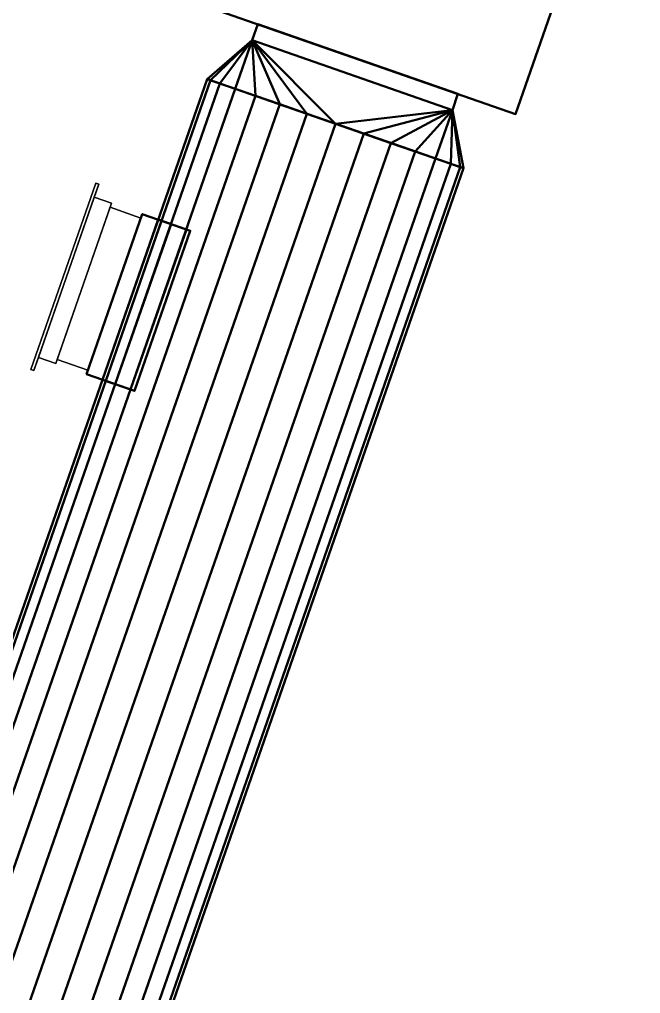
# Model space of a CAD drawing. Header units: inches. Extents: x -1654 to 1344, y -1538 to 36.
# Drawn here: x -260.9 to -224.3, y -1373.9 to -1316.4 of the extents above; entities that cross this region are included whole.
import ezdxf

# ---------------------------------------------------------------- set-up
doc = ezdxf.new("R2010")
doc.units = ezdxf.units.IN
doc.header["$MEASUREMENT"] = 0
doc.linetypes.add('Center', pattern=[1.25, 0.25, -0.1875, 0.625, -0.1875])
for name, color, linetype, lineweight in [('M-EQPT', 2, 'Continuous', 50), ('M-HVAC-CDFF', 3, 'Continuous', 30), ('M-HVAC-CDFF-SA', 3, 'Continuous', 30), ('M-HVAC-DUCT', 1, 'Center', 30), ('M-HVAC-DUCT-SA', 1, 'Continuous', 50)]:
    doc.layers.add(name, color=color, linetype=linetype, lineweight=lineweight)

# ---------------------------------------------------------------- blocks, each defined once
blk = doc.blocks.new('Heat Pump - Horizontal - Water Source - Heat Pump 4 Ton Horizontal-844842-_3D_')
at = {"layer": 'M-EQPT'}
mesh = blk.add_polyface(dxfattribs=at)
corners = [(-14.998, 12.199, 7.75), (-14.998, 12.199, -7.75), (-27.498, 12.199, -7.75), (-27.498, 12.199, 7.75)]
mesh.append_faces([[corners[k] for k in face] for face in [(2, 3, 0, 1)]])
mesh = blk.add_polyface(dxfattribs=at)
corners = [(-27.498, 12.199, -7.75), (-14.998, 12.199, -7.75), (-14.998, 11.199, -7.75), (-27.498, 11.199, -7.75)]
mesh.append_faces([[corners[k] for k in face] for face in [(0, 1, 2, 3)]])
mesh = blk.add_polyface(dxfattribs=at)
corners = [(-27.498, 12.199, 7.75), (-27.498, 12.199, -7.75), (-27.498, 11.199, -7.75), (-27.498, 11.199, 7.75)]
mesh.append_faces([[corners[k] for k in face] for face in [(0, 1, 2, 3)]])
mesh = blk.add_polyface(dxfattribs=at)
corners = [(-14.998, 12.199, 7.75), (-27.498, 12.199, 7.75), (-27.498, 11.199, 7.75), (-14.998, 11.199, 7.75)]
mesh.append_faces([[corners[k] for k in face] for face in [(0, 1, 2, 3)]])
mesh = blk.add_polyface(dxfattribs=at)
corners = [(-14.998, 12.199, -7.75), (-14.998, 12.199, 7.75), (-14.998, 11.199, 7.75), (-14.998, 11.199, -7.75)]
mesh.append_faces([[corners[k] for k in face] for face in [(0, 1, 2, 3)]])
mesh = blk.add_polyface(dxfattribs=at)
corners = [(31.1, -11.199, 9.65), (31.1, 11.199, 9.65), (-31.1, 11.199, 9.65), (-31.1, -11.199, 9.65)]
mesh.append_faces([[corners[k] for k in face] for face in [(3, 0, 1, 2)]])
mesh = blk.add_polyface(dxfattribs=at)
corners = [(31.1, -11.199, -9.65), (-31.1, -11.199, -9.65), (-31.1, 11.199, -9.65), (31.1, 11.199, -9.65)]
mesh.append_faces([[corners[k] for k in face] for face in [(1, 2, 3, 0)]])
mesh = blk.add_polyface(dxfattribs=at)
corners = [(-31.1, 11.199, 9.65), (31.1, 11.199, 9.65), (31.1, 11.199, -9.65), (-31.1, 11.199, -9.65)]
mesh.append_faces([[corners[k] for k in face] for face in [(0, 1, 2, 3)]])
mesh = blk.add_polyface(dxfattribs=at)
corners = [(-31.1, -11.199, 9.65), (-31.1, 11.199, 9.65), (-31.1, 11.199, -9.65), (-31.1, -11.199, -9.65)]
mesh.append_faces([[corners[k] for k in face] for face in [(0, 1, 2, 3)]])
mesh = blk.add_polyface(dxfattribs=at)
corners = [(-14.998, 11.199, 7.75), (-27.498, 11.199, 7.75), (-27.498, 11.199, -7.75), (-14.998, 11.199, -7.75)]
mesh.append_faces([[corners[k] for k in face] for face in [(1, 2, 3, 0)]])
blk = doc.blocks.new('Rectangular to Round Transition - Angle - 60 Degree-912738-_3D_')
at = {"layer": 'M-HVAC-DUCT', "color": 8, "linetype": 'Continuous', "lineweight": 50}
mesh = blk.add_polyface(dxfattribs=at)
corners = [(3.031, 8), (3.031, 7.799, -1.78), (3.031, 7.208, -3.471), (3.031, 6.255, -4.988), (3.031, 4.988, -6.255), (3.031, 3.471, -7.208), (3.031, 1.78, -7.799), (3.031, 0, -8), (0, 6.25, -7.75), (0, 6.25, -7.75), (0, 6.25, -7.75), (0, 6.25, -7.75), (0, 6.25, -7.75), (0, 6.25, -7.75), (0, 6.25, -7.75), (0, 6.25, -7.75), (0, 6.25, -7.75), (0, 6.25, -7.75)]
mesh.append_faces([[corners[k] for k in face] for face in [(7, 9, 6), (10, 5, 6), (11, 4, 5), (12, 3, 4), (2, 3, 14), (15, 1, 2), (16, 0, 1)]], dxfattribs={"color": 8})
mesh = blk.add_polyface(dxfattribs=at)
corners = [(0, 6.25, -7.75), (0, 6.25, 7.75), (3.031, 8)]
mesh.append_faces([[corners[k] for k in face] for face in [(0, 1, 2)]], dxfattribs={"color": 8})
mesh = blk.add_polyface(dxfattribs=at)
corners = [(3.031, 0, 8), (3.031, 1.78, 7.799), (3.031, 3.471, 7.208), (3.031, 4.988, 6.255), (3.031, 6.255, 4.988), (3.031, 7.208, 3.471), (3.031, 7.799, 1.78), (3.031, 8), (0, 6.25, 7.75), (0, 6.25, 7.75), (0, 6.25, 7.75), (0, 6.25, 7.75), (0, 6.25, 7.75), (0, 6.25, 7.75), (0, 6.25, 7.75), (0, 6.25, 7.75), (0, 6.25, 7.75), (0, 6.25, 7.75)]
mesh.append_faces([[corners[k] for k in face] for face in [(7, 9, 6), (10, 5, 6), (11, 4, 5), (12, 3, 4), (2, 3, 14), (15, 1, 2), (16, 0, 1)]], dxfattribs={"color": 8})
mesh = blk.add_polyface(dxfattribs=at)
corners = [(3.031, 0, 8), (3.031, -1.78, 7.799), (3.031, -3.471, 7.208), (3.031, -4.988, 6.255), (3.031, -6.255, 4.988), (3.031, -7.208, 3.471), (3.031, -7.799, 1.78), (3.031, -8), (3.031, -7.799, -1.78), (3.031, -7.208, -3.471), (3.031, -6.255, -4.988), (3.031, -4.988, -6.255), (3.031, -3.471, -7.208), (3.031, -1.78, -7.799), (3.031, 0, -8), (3.031, 1.78, -7.799), (3.031, 3.471, -7.208), (3.031, 4.988, -6.255), (3.031, 6.255, -4.988), (3.031, 7.208, -3.471), (3.031, 7.799, -1.78), (3.031, 8), (3.031, 7.799, 1.78), (3.031, 7.208, 3.471), (3.031, 6.255, 4.988), (3.031, 4.988, 6.255), (3.031, 3.471, 7.208), (3.031, 1.78, 7.799)]
mesh.append_faces([[corners[k] for k in face] for face in [(8, 5, 6, 7), (11, 9, 10), (14, 11, 12, 13), (22, 20, 21)]], dxfattribs={"vtx0": -1, "color": 8})
mesh.append_faces([[corners[k] for k in face] for face in [(0, 16, 27), (19, 23, 18)]], dxfattribs={"vtx0": -1, "vtx1": -1, "color": 8})
mesh.append_faces([[corners[k] for k in face] for face in [(11, 14, 4)]], dxfattribs={"vtx0": -1, "vtx1": -1, "vtx2": -1, "color": 8})
mesh.append_faces([[corners[k] for k in face] for face in [(16, 24, 26, 27)]], dxfattribs={"vtx0": -1, "vtx1": -1, "vtx3": -1, "color": 8})
mesh.append_faces([[corners[k] for k in face] for face in [(18, 23, 24, 17), (5, 8, 9)]], dxfattribs={"vtx0": -1, "vtx2": -1, "color": 8})
mesh.append_faces([[corners[k] for k in face] for face in [(14, 0, 1, 2), (14, 2, 3, 4), (0, 14, 15, 16)]], dxfattribs={"vtx0": -1, "vtx3": -1, "color": 8})
mesh.append_faces([[corners[k] for k in face] for face in [(25, 26, 24)]], dxfattribs={"vtx1": -1, "color": 8})
mesh.append_faces([[corners[k] for k in face] for face in [(16, 17, 24)]], dxfattribs={"vtx1": -1, "vtx2": -1, "color": 8})
mesh.append_faces([[corners[k] for k in face] for face in [(4, 5, 9, 11)]], dxfattribs={"vtx1": -1, "vtx2": -1, "vtx3": -1, "color": 8})
mesh.append_faces([[corners[k] for k in face] for face in [(22, 23, 19, 20)]], dxfattribs={"vtx1": -1, "vtx3": -1, "color": 8})
mesh = blk.add_polyface(dxfattribs=at)
corners = [(0, -6.25, 7.75), (0, 6.25, 7.75), (0, 6.25, -7.75), (0, -6.25, -7.75)]
mesh.append_faces([[corners[k] for k in face] for face in [(0, 1, 2, 3)]], dxfattribs={"color": 8})
mesh = blk.add_polyface(dxfattribs=at)
corners = [(0, -6.25, -7.75), (0, 6.25, -7.75), (3.031, 0, -8)]
mesh.append_faces([[corners[k] for k in face] for face in [(0, 1, 2)]], dxfattribs={"color": 8})
mesh = blk.add_polyface(dxfattribs=at)
corners = [(0, 6.25, 7.75), (0, -6.25, 7.75), (3.031, 0, 8)]
mesh.append_faces([[corners[k] for k in face] for face in [(0, 1, 2)]], dxfattribs={"color": 8})
mesh = blk.add_polyface(dxfattribs=at)
corners = [(3.031, -8), (3.031, -7.799, 1.78), (3.031, -7.208, 3.471), (3.031, -6.255, 4.988), (3.031, -4.988, 6.255), (3.031, -3.471, 7.208), (3.031, -1.78, 7.799), (3.031, 0, 8), (0, -6.25, 7.75), (0, -6.25, 7.75), (0, -6.25, 7.75), (0, -6.25, 7.75), (0, -6.25, 7.75), (0, -6.25, 7.75), (0, -6.25, 7.75), (0, -6.25, 7.75), (0, -6.25, 7.75), (0, -6.25, 7.75)]
mesh.append_faces([[corners[k] for k in face] for face in [(7, 9, 6), (10, 5, 6), (11, 4, 5), (12, 3, 4), (2, 3, 14), (15, 1, 2), (16, 0, 1)]], dxfattribs={"color": 8})
mesh = blk.add_polyface(dxfattribs=at)
corners = [(3.031, 0, -8), (3.031, -1.78, -7.799), (3.031, -3.471, -7.208), (3.031, -4.988, -6.255), (3.031, -6.255, -4.988), (3.031, -7.208, -3.471), (3.031, -7.799, -1.78), (3.031, -8), (0, -6.25, -7.75), (0, -6.25, -7.75), (0, -6.25, -7.75), (0, -6.25, -7.75), (0, -6.25, -7.75), (0, -6.25, -7.75), (0, -6.25, -7.75), (0, -6.25, -7.75), (0, -6.25, -7.75), (0, -6.25, -7.75)]
mesh.append_faces([[corners[k] for k in face] for face in [(7, 9, 6), (10, 5, 6), (11, 4, 5), (12, 3, 4), (2, 3, 14), (15, 1, 2), (16, 0, 1)]], dxfattribs={"color": 8})
mesh = blk.add_polyface(dxfattribs=at)
corners = [(0, -6.25, 7.75), (0, -6.25, -7.75), (3.031, -8)]
mesh.append_faces([[corners[k] for k in face] for face in [(0, 1, 2)]], dxfattribs={"color": 8})
blk = doc.blocks.new('Supply Diffuser - Sidewall - 10 x 10-949890-_3D_')
at = {"layer": 'M-HVAC-CDFF'}
mesh = blk.add_polyface(dxfattribs=at)
corners = [(-4.75, 3, 4.75), (4.75, 3, 4.75), (4.75, 3, -4.75), (-4.75, 3, -4.75)]
mesh.append_faces([[corners[k] for k in face] for face in [(2, 3, 0, 1)]])
mesh = blk.add_polyface(dxfattribs=at)
corners = [(-4.75, 3, 4.75), (-4.75, 3, -4.75), (-4.75, 1.078125, -4.75), (-4.75, 1.078125, 4.75)]
mesh.append_faces([[corners[k] for k in face] for face in [(2, 3, 0, 1)]])
mesh = blk.add_polyface(dxfattribs=at)
corners = [(-4.75, 3, -4.75), (4.75, 3, -4.75), (4.75, 1.078125, -4.75), (-4.75, 1.078125, -4.75)]
mesh.append_faces([[corners[k] for k in face] for face in [(2, 3, 0, 1)]])
mesh = blk.add_polyface(dxfattribs=at)
corners = [(4.75, 3, 4.75), (-4.75, 3, 4.75), (-4.75, 1.078125, 4.75), (4.75, 1.078125, 4.75)]
mesh.append_faces([[corners[k] for k in face] for face in [(2, 3, 0, 1)]])
mesh = blk.add_polyface(dxfattribs=at)
corners = [(4.75, 3, -4.75), (4.75, 3, 4.75), (4.75, 1.078125, 4.75), (4.75, 1.078125, -4.75)]
mesh.append_faces([[corners[k] for k in face] for face in [(2, 3, 0, 1)]])
mesh = blk.add_polyface(dxfattribs=at)
corners = [(-5, 1.078125, 5), (5, 1.078125, 5), (5, 1.078125, -5), (-5, 1.078125, -5), (-4.75, 1.078125, 4.75), (-4.75, 1.078125, -4.75), (4.75, 1.078125, -4.75), (4.75, 1.078125, 4.75)]
mesh.append_faces([[corners[k] for k in face] for face in [(3, 5, 6, 2), (2, 6, 7, 1)]], dxfattribs={"vtx0": -1, "vtx2": -1})
mesh.append_faces([[corners[k] for k in face] for face in [(4, 5, 3, 0), (7, 4, 0, 1)]], dxfattribs={"vtx1": -1, "vtx3": -1})
mesh = blk.add_polyface(dxfattribs=at)
corners = [(-5, 1.078125, 5), (-5, 1.078125, -5), (-5, 0, -5), (-5, 0, 5)]
mesh.append_faces([[corners[k] for k in face] for face in [(2, 3, 0, 1)]])
mesh = blk.add_polyface(dxfattribs=at)
corners = [(-5, 1.078125, -5), (5, 1.078125, -5), (5, 0, -5), (-5, 0, -5)]
mesh.append_faces([[corners[k] for k in face] for face in [(2, 3, 0, 1)]])
mesh = blk.add_polyface(dxfattribs=at)
corners = [(5, 1.078125, 5), (-5, 1.078125, 5), (-5, 0, 5), (5, 0, 5)]
mesh.append_faces([[corners[k] for k in face] for face in [(2, 3, 0, 1)]])
mesh = blk.add_polyface(dxfattribs=at)
corners = [(5, 1.078125, -5), (5, 1.078125, 5), (5, 0, 5), (5, 0, -5)]
mesh.append_faces([[corners[k] for k in face] for face in [(2, 3, 0, 1)]])
mesh = blk.add_polyface(dxfattribs=at)
corners = [(5.8125, 0, 5.8125), (5.8125, 0, -5.8125), (-5.8125, 0, -5.8125), (-5.8125, 0, 5.8125), (-5, 0, 5), (-5, 0, -5), (5, 0, -5), (5, 0, 5)]
mesh.append_faces([[corners[k] for k in face] for face in [(3, 4, 5, 2), (2, 5, 6, 1)]], dxfattribs={"vtx0": -1, "vtx2": -1})
mesh.append_faces([[corners[k] for k in face] for face in [(7, 4, 3, 0), (6, 7, 0, 1)]], dxfattribs={"vtx1": -1, "vtx3": -1})
mesh = blk.add_polyface(dxfattribs=at)
corners = [(-5.8125, -0.1875, 5.8125), (5.8125, -0.1875, 5.8125), (5.8125, 0, 5.8125), (-5.8125, 0, 5.8125)]
mesh.append_faces([[corners[k] for k in face] for face in [(0, 1, 2, 3)]])
mesh = blk.add_polyface(dxfattribs=at)
corners = [(-5.8125, -0.1875, -5.8125), (-5.8125, -0.1875, 5.8125), (-5.8125, 0, 5.8125), (-5.8125, 0, -5.8125)]
mesh.append_faces([[corners[k] for k in face] for face in [(0, 1, 2, 3)]])
mesh = blk.add_polyface(dxfattribs=at)
corners = [(5.8125, -0.1875, -5.8125), (-5.8125, -0.1875, -5.8125), (-5.8125, 0, -5.8125), (5.8125, 0, -5.8125)]
mesh.append_faces([[corners[k] for k in face] for face in [(0, 1, 2, 3)]])
mesh = blk.add_polyface(dxfattribs=at)
corners = [(5.8125, -0.1875, 5.8125), (-5.8125, -0.1875, 5.8125), (-5.8125, -0.1875, -5.8125), (5.8125, -0.1875, -5.8125)]
mesh.append_faces([[corners[k] for k in face] for face in [(3, 0, 1, 2)]])
mesh = blk.add_polyface(dxfattribs=at)
corners = [(5.8125, -0.1875, 5.8125), (5.8125, -0.1875, -5.8125), (5.8125, 0, -5.8125), (5.8125, 0, 5.8125)]
mesh.append_faces([[corners[k] for k in face] for face in [(0, 1, 2, 3)]])
blk = doc.blocks.new('Rectangular Takeoff - Standard-913338-_3D_')
at = {"layer": 'M-HVAC-DUCT', "color": 8, "linetype": 'Continuous', "lineweight": 50}
mesh = blk.add_polyface(dxfattribs=at)
corners = [(-1.995, 5, 5), (-1.995, 5, -5), (-1.995, -5, -5), (-1.995, -5, 5)]
mesh.append_faces([[corners[k] for k in face] for face in [(1, 2, 3, 0)]], dxfattribs={"color": 8})
mesh = blk.add_polyface(dxfattribs=at)
corners = [(-1.995, 5, -5), (-1.995, 5, 5), (1, 5, 5), (1, 5, -5)]
mesh.append_faces([[corners[k] for k in face] for face in [(3, 0, 1, 2)]], dxfattribs={"color": 8})
mesh = blk.add_polyface(dxfattribs=at)
corners = [(-1.995, -5, -5), (-1.995, 5, -5), (1, 5, -5), (1, -5, -5)]
mesh.append_faces([[corners[k] for k in face] for face in [(0, 1, 2, 3)]], dxfattribs={"color": 8})
mesh = blk.add_polyface(dxfattribs=at)
corners = [(1, 5, 5), (-1.995, 5, 5), (-1.995, -5, 5), (1, -5, 5)]
mesh.append_faces([[corners[k] for k in face] for face in [(0, 1, 2, 3)]], dxfattribs={"color": 8})
mesh = blk.add_polyface(dxfattribs=at)
corners = [(1, 5, 5), (1, -5, 5), (1, -5, -5), (1, 5, -5)]
mesh.append_faces([[corners[k] for k in face] for face in [(3, 0, 1, 2)]], dxfattribs={"color": 8})
mesh = blk.add_polyface(dxfattribs=at)
corners = [(-1.995, -5, 5), (-1.995, -5, -5), (1, -5, -5), (1, -5, 5)]
mesh.append_faces([[corners[k] for k in face] for face in [(0, 1, 2, 3)]], dxfattribs={"color": 8})

msp = doc.modelspace()

# ---------------------------------------------------------------- linework, layer by layer
at = {"layer": 'M-HVAC-DUCT', "color": 5}
msp.add_line((-242.282, -1322.549, 1332), (-280.769, -1433.005, 1332), dxfattribs=at)
msp.add_line((-242.282, -1322.549, 1332), (-280.769, -1433.005, 1332), dxfattribs=at)

# ---------------------------------------------------------------- block references
at = {"layer": 'M-EQPT', "rotation": 160.7901312840832}
msp.add_blockref('Heat Pump - Horizontal - Water Source - Heat Pump 4 Ton Horizontal-844842-_3D_', (-257.336, -1301.175, 1332), dxfattribs=at)
at = {"layer": 'M-HVAC-CDFF-SA', "rotation": 250.7901312840827}
msp.add_blockref('Supply Diffuser - Sidewall - 10 x 10-949890-_3D_', (-258.148, -1331.613, 1332), dxfattribs=at)
at = {"layer": 'M-HVAC-DUCT-SA', "color": 8, "rotation": 250.7901312840832}
msp.add_blockref('Rectangular to Round Transition - Angle - 60 Degree-912738-_3D_', (-241.285, -1319.687, 1332), dxfattribs=at)
at = {"layer": 'M-HVAC-DUCT-SA', "color": 8, "extrusion": (0, 0, -1), "rotation": 19.20986871591803}
msp.add_blockref('Rectangular Takeoff - Standard-913338-_3D_', (254.371, -1332.929, -1332), dxfattribs=at)

# ---------------------------------------------------------------- meshes
at = {"layer": 'M-HVAC-DUCT-SA', "color": 8}
mesh = msp.add_polyface(dxfattribs=at)
corners = [(-242.282, -1322.549, 1340), (-243.964, -1321.963, 1339.799), (-245.56, -1321.407, 1339.208), (-246.993, -1320.908, 1338.255), (-248.189, -1320.491, 1336.988), (-249.089, -1320.177, 1335.471), (-249.648, -1319.983, 1333.78), (-249.837, -1319.917, 1332), (-288.323, -1430.373, 1332), (-288.134, -1430.439, 1333.78), (-287.575, -1430.633, 1335.471), (-286.675, -1430.947, 1336.988), (-285.479, -1431.364, 1338.255), (-284.046, -1431.863, 1339.208), (-282.45, -1432.419, 1339.799), (-280.769, -1433.005, 1340)]
mesh.append_faces([[corners[k] for k in face] for face in [(9, 10, 5, 6), (10, 11, 4, 5), (3, 4, 11, 12), (12, 13, 2, 3), (13, 14, 1, 2)]], dxfattribs={"vtx1": -1, "vtx3": -1, "color": 8})
mesh.append_faces([[corners[k] for k in face] for face in [(7, 8, 9, 6)]], dxfattribs={"vtx2": -1, "color": 8})
mesh.append_faces([[corners[k] for k in face] for face in [(14, 15, 0, 1)]], dxfattribs={"vtx3": -1, "color": 8})
mesh = msp.add_polyface(dxfattribs=at)
corners = [(-249.837, -1319.917, 1332), (-249.648, -1319.983, 1330.22), (-249.089, -1320.177, 1328.529), (-248.189, -1320.491, 1327.012), (-246.993, -1320.908, 1325.745), (-245.56, -1321.407, 1324.792), (-243.964, -1321.963, 1324.201), (-242.282, -1322.549, 1324), (-280.769, -1433.005, 1324), (-282.45, -1432.419, 1324.201), (-284.046, -1431.863, 1324.792), (-285.479, -1431.364, 1325.745), (-286.675, -1430.947, 1327.012), (-287.575, -1430.633, 1328.529), (-288.134, -1430.439, 1330.22), (-288.323, -1430.373, 1332)]
mesh.append_faces([[corners[k] for k in face] for face in [(8, 9, 6, 7)]], dxfattribs={"vtx1": -1, "color": 8})
mesh.append_faces([[corners[k] for k in face] for face in [(9, 10, 5, 6), (10, 11, 4, 5), (3, 4, 11, 12), (12, 13, 2, 3), (13, 14, 1, 2)]], dxfattribs={"vtx1": -1, "vtx3": -1, "color": 8})
mesh.append_faces([[corners[k] for k in face] for face in [(14, 15, 0, 1)]], dxfattribs={"vtx3": -1, "color": 8})
mesh = msp.add_polyface(dxfattribs=at)
corners = [(-249.837, -1319.917, 1332), (-249.648, -1319.983, 1333.78), (-249.089, -1320.177, 1335.471), (-248.189, -1320.491, 1336.988), (-246.993, -1320.908, 1338.255), (-245.56, -1321.407, 1339.208), (-243.964, -1321.963, 1339.799), (-242.282, -1322.549, 1340), (-240.601, -1323.135, 1339.799), (-239.005, -1323.691, 1339.208), (-237.572, -1324.19, 1338.255), (-236.376, -1324.607, 1336.988), (-235.476, -1324.921, 1335.471), (-234.917, -1325.115, 1333.78), (-234.728, -1325.181, 1332), (-234.917, -1325.115, 1330.22), (-235.476, -1324.921, 1328.529), (-236.376, -1324.607, 1327.012), (-237.572, -1324.19, 1325.745), (-239.005, -1323.691, 1324.792), (-240.601, -1323.135, 1324.201), (-242.282, -1322.549, 1324), (-243.964, -1321.963, 1324.201), (-245.56, -1321.407, 1324.792), (-246.993, -1320.908, 1325.745), (-248.189, -1320.491, 1327.012), (-249.089, -1320.177, 1328.529), (-249.648, -1319.983, 1330.22)]
mesh.append_faces([[corners[k] for k in face] for face in [(25, 22, 23, 24), (12, 10, 11)]], dxfattribs={"vtx0": -1, "color": 8})
mesh.append_faces([[corners[k] for k in face] for face in [(8, 3, 6, 7)]], dxfattribs={"vtx0": -1, "vtx1": -1, "color": 8})
mesh.append_faces([[corners[k] for k in face] for face in [(14, 17, 8)]], dxfattribs={"vtx0": -1, "vtx1": -1, "vtx2": -1, "color": 8})
mesh.append_faces([[corners[k] for k in face] for face in [(3, 8, 25, 0), (17, 22, 25, 8)]], dxfattribs={"vtx0": -1, "vtx1": -1, "vtx2": -1, "vtx3": -1, "color": 8})
mesh.append_faces([[corners[k] for k in face] for face in [(12, 8, 9, 10), (8, 12, 13, 14)]], dxfattribs={"vtx0": -1, "vtx3": -1, "color": 8})
mesh.append_faces([[corners[k] for k in face] for face in [(19, 20, 17, 18)]], dxfattribs={"vtx1": -1, "color": 8})
mesh.append_faces([[corners[k] for k in face] for face in [(1, 2, 3, 0), (15, 16, 17, 14)]], dxfattribs={"vtx2": -1, "color": 8})
mesh.append_faces([[corners[k] for k in face] for face in [(20, 21, 22, 17)]], dxfattribs={"vtx2": -1, "vtx3": -1, "color": 8})
mesh.append_faces([[corners[k] for k in face] for face in [(25, 26, 27, 0), (3, 4, 5, 6)]], dxfattribs={"vtx3": -1, "color": 8})
mesh = msp.add_polyface(dxfattribs=at)
corners = [(-234.728, -1325.181, 1332), (-234.917, -1325.115, 1333.78), (-235.476, -1324.921, 1335.471), (-236.376, -1324.607, 1336.988), (-237.572, -1324.19, 1338.255), (-239.005, -1323.691, 1339.208), (-240.601, -1323.135, 1339.799), (-242.282, -1322.549, 1340), (-280.769, -1433.005, 1340), (-279.088, -1433.591, 1339.799), (-277.491, -1434.147, 1339.208), (-276.058, -1434.646, 1338.255), (-274.862, -1435.063, 1336.988), (-273.962, -1435.377, 1335.471), (-273.404, -1435.571, 1333.78), (-273.214, -1435.637, 1332)]
mesh.append_faces([[corners[k] for k in face] for face in [(8, 9, 6, 7)]], dxfattribs={"vtx1": -1, "color": 8})
mesh.append_faces([[corners[k] for k in face] for face in [(9, 10, 5, 6), (10, 11, 4, 5), (3, 4, 11, 12), (12, 13, 2, 3), (13, 14, 1, 2)]], dxfattribs={"vtx1": -1, "vtx3": -1, "color": 8})
mesh.append_faces([[corners[k] for k in face] for face in [(14, 15, 0, 1)]], dxfattribs={"vtx3": -1, "color": 8})
mesh = msp.add_polyface(dxfattribs=at)
corners = [(-242.282, -1322.549, 1324), (-240.601, -1323.135, 1324.201), (-239.005, -1323.691, 1324.792), (-237.572, -1324.19, 1325.745), (-236.376, -1324.607, 1327.012), (-235.476, -1324.921, 1328.529), (-234.917, -1325.115, 1330.22), (-234.728, -1325.181, 1332), (-273.214, -1435.637, 1332), (-273.404, -1435.571, 1330.22), (-273.962, -1435.377, 1328.529), (-274.862, -1435.063, 1327.012), (-276.058, -1434.646, 1325.745), (-277.491, -1434.147, 1324.792), (-279.088, -1433.591, 1324.201), (-280.769, -1433.005, 1324)]
mesh.append_faces([[corners[k] for k in face] for face in [(8, 9, 6, 7)]], dxfattribs={"vtx1": -1, "color": 8})
mesh.append_faces([[corners[k] for k in face] for face in [(9, 10, 5, 6), (10, 11, 4, 5), (3, 4, 11, 12), (12, 13, 2, 3), (13, 14, 1, 2)]], dxfattribs={"vtx1": -1, "vtx3": -1, "color": 8})
mesh.append_faces([[corners[k] for k in face] for face in [(14, 15, 0, 1)]], dxfattribs={"vtx3": -1, "color": 8})
mesh = msp.add_polyface(dxfattribs=at)
corners = [(-252.726, -1328.208, 1332), (-256.016, -1337.651, 1332), (-255.826, -1337.717, 1333.785), (-255.264, -1337.913, 1335.48), (-254.359, -1338.228, 1337), (-251.069, -1328.785, 1337), (-251.974, -1328.47, 1335.48), (-252.535, -1328.274, 1333.785)]
mesh.append_faces([[corners[k] for k in face] for face in [(1, 2, 7, 0)]], dxfattribs={"vtx1": -1, "color": 8})
mesh.append_faces([[corners[k] for k in face] for face in [(6, 7, 2, 3)]], dxfattribs={"vtx1": -1, "vtx3": -1, "color": 8})
mesh.append_faces([[corners[k] for k in face] for face in [(3, 4, 5, 6)]], dxfattribs={"vtx3": -1, "color": 8})
mesh = msp.add_polyface(dxfattribs=at)
corners = [(-256.016, -1337.651, 1332), (-252.726, -1328.208, 1332), (-252.535, -1328.274, 1330.215), (-251.974, -1328.47, 1328.52), (-251.069, -1328.785, 1327), (-254.359, -1338.228, 1327), (-255.264, -1337.913, 1328.52), (-255.826, -1337.717, 1330.215)]
mesh.append_faces([[corners[k] for k in face] for face in [(5, 6, 3, 4)]], dxfattribs={"vtx1": -1, "color": 8})
mesh.append_faces([[corners[k] for k in face] for face in [(2, 3, 6, 7)]], dxfattribs={"vtx1": -1, "vtx3": -1, "color": 8})
mesh.append_faces([[corners[k] for k in face] for face in [(7, 0, 1, 2)]], dxfattribs={"vtx3": -1, "color": 8})
mesh = msp.add_polyface(dxfattribs=at)
corners = [(-250.842, -1328.864, 1337), (-250.842, -1328.864, 1327), (-251.069, -1328.785, 1327), (-251.974, -1328.47, 1328.52), (-252.535, -1328.274, 1330.215), (-252.726, -1328.208, 1332), (-252.535, -1328.274, 1333.785), (-251.974, -1328.47, 1335.48), (-251.069, -1328.785, 1337)]
mesh.append_faces([[corners[k] for k in face] for face in [(5, 0, 1, 4), (0, 5, 6)]], dxfattribs={"vtx0": -1, "vtx2": -1, "color": 8})
mesh.append_faces([[corners[k] for k in face] for face in [(7, 8, 0, 6)]], dxfattribs={"vtx2": -1, "color": 8})
mesh.append_faces([[corners[k] for k in face] for face in [(1, 2, 3, 4)]], dxfattribs={"vtx3": -1, "color": 8})
mesh = msp.add_polyface(dxfattribs=at)
corners = [(-254.132, -1338.307, 1337), (-250.842, -1328.864, 1337), (-251.069, -1328.785, 1337), (-254.359, -1338.228, 1337)]
mesh.append_faces([[corners[k] for k in face] for face in [(0, 1, 2, 3)]], dxfattribs={"color": 8})
mesh = msp.add_polyface(dxfattribs=at)
corners = [(-250.842, -1328.864, 1327), (-254.132, -1338.307, 1327), (-254.359, -1338.228, 1327), (-251.069, -1328.785, 1327)]
mesh.append_faces([[corners[k] for k in face] for face in [(3, 0, 1, 2)]], dxfattribs={"color": 8})
mesh = msp.add_polyface(dxfattribs=at)
corners = [(-250.842, -1328.864, 1327), (-250.842, -1328.864, 1337), (-254.132, -1338.307, 1337), (-254.132, -1338.307, 1327)]
mesh.append_faces([[corners[k] for k in face] for face in [(1, 2, 3, 0)]], dxfattribs={"color": 8})
mesh = msp.add_polyface(dxfattribs=at)
corners = [(-254.132, -1338.307, 1327), (-254.132, -1338.307, 1337), (-254.359, -1338.228, 1337), (-255.264, -1337.913, 1335.48), (-255.826, -1337.717, 1333.785), (-256.016, -1337.651, 1332), (-255.826, -1337.717, 1330.215), (-255.264, -1337.913, 1328.52), (-254.359, -1338.228, 1327)]
mesh.append_faces([[corners[k] for k in face] for face in [(5, 0, 1, 4), (0, 5, 6)]], dxfattribs={"vtx0": -1, "vtx2": -1, "color": 8})
mesh.append_faces([[corners[k] for k in face] for face in [(7, 8, 0, 6)]], dxfattribs={"vtx2": -1, "color": 8})
mesh.append_faces([[corners[k] for k in face] for face in [(1, 2, 3, 4)]], dxfattribs={"vtx3": -1, "color": 8})

doc.saveas('drawing.dxf')
